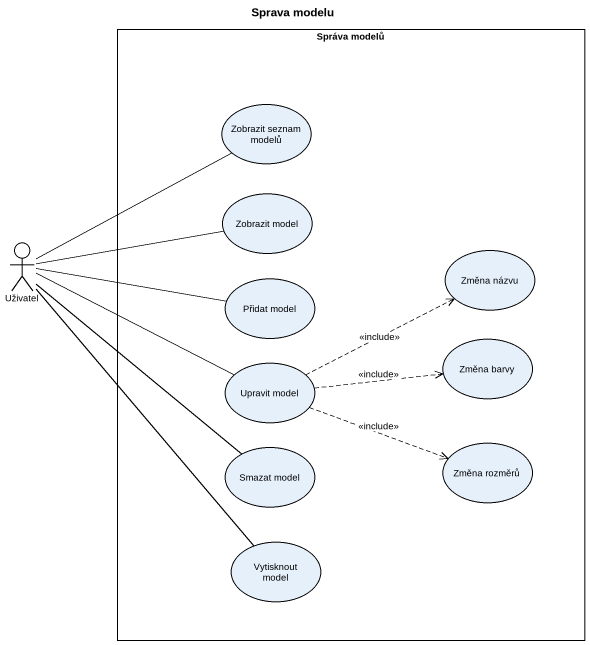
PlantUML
@startuml
title Sprava modelu
rectangle "Správa modelů" as Správa_modelů {
  usecase "Zobrazit seznam modelů" as Zobrazit_seznam_modelů
  usecase "Zobrazit model" as Zobrazit_model
  usecase "Přidat model" as Přidat_model
  usecase "Změna názvu" as Změna_názvu
  usecase "Upravit model" as Upravit_model
  usecase "Změna barvy" as Změna_barvy
  usecase "Smazat model" as Smazat_model
  usecase "Změna rozměrů" as Změna_rozměrů
  usecase "Vytisknout model" as Vytisknout_model
}
actor Uživatel
Uživatel -up- Zobrazit_seznam_modelů
Uživatel -right- Zobrazit_model
Uživatel -right- Přidat_model
Uživatel -right- Upravit_model
Uživatel -- Smazat_model
Uživatel -- Vytisknout_model
Upravit_model .right.> Změna_názvu : <<include>>
Upravit_model .right.> Změna_barvy : <<include>>
Upravit_model .right.> Změna_rozměrů : <<include>>
@enduml
